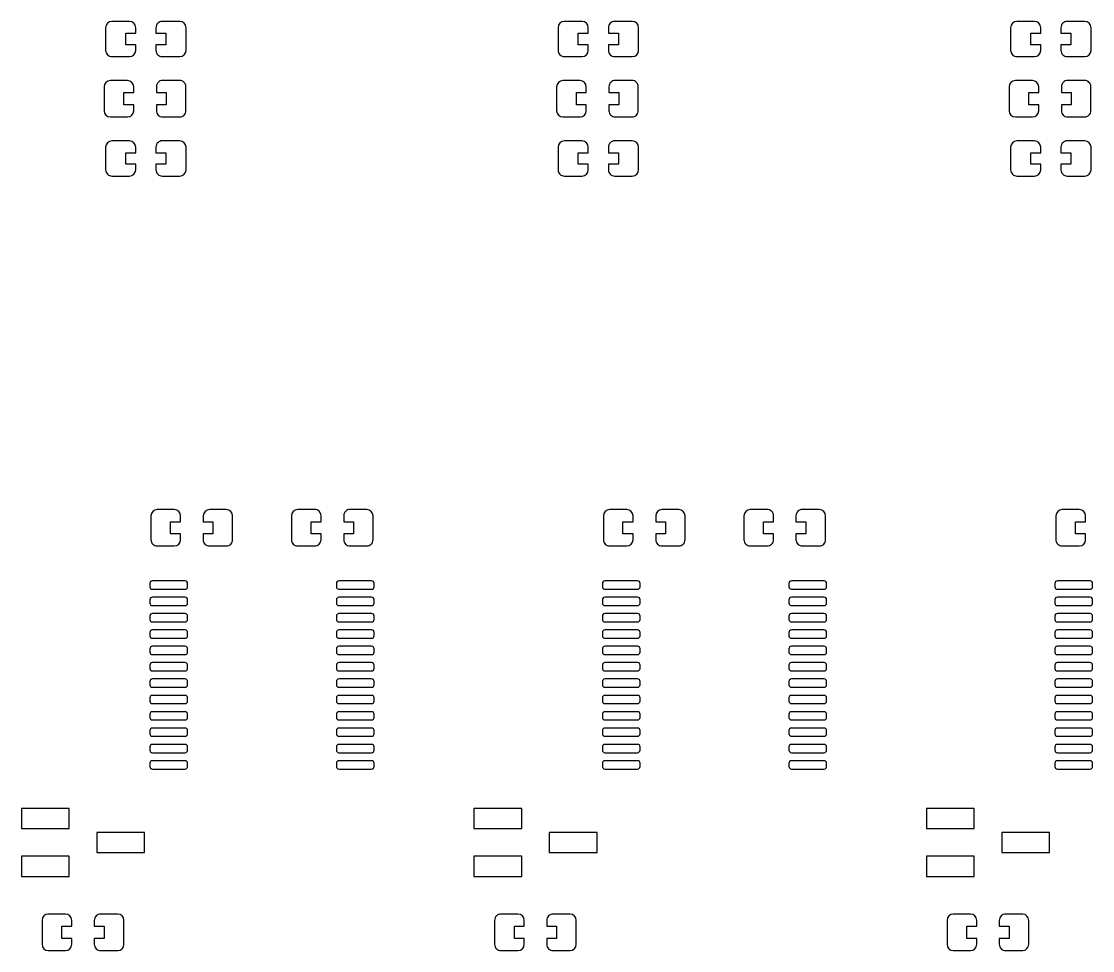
# Model space of a CAD drawing. Extents: x -150 to 150, y -100 to 100.
# Drawn here: x -42.87 to -0.26, y -38 to -1.05 of the extents above; entities that cross this region are included whole.
import ezdxf

# ---------------------------------------------------------------- set-up
doc = ezdxf.new("R2010")
doc.units = 0
doc.header["$MEASUREMENT"] = 0
doc.layers.get('0').update_dxf_attribs({"linetype": 'CONTINUOUS'})

msp = doc.modelspace()

# ---------------------------------------------------------------- linework, layer by layer
for points in [[(-38.32, -1.3, 0.411878), (-38.57, -1.05), (-38.57, -1.05), (-39.27, -1.05), (-39.27, -1.05, 0.414208), (-39.52, -1.3), (-39.52, -1.3), (-39.52, -2.2), (-39.52, -2.2, 0.416572), (-39.27, -2.45), (-39.27, -2.45), (-38.57, -2.45), (-38.57, -2.45, 0.41421), (-38.32, -2.2), (-38.32, -2.2), (-38.32, -1.98), (-38.32, -1.98), (-38.72, -1.98), (-38.72, -1.98), (-38.72, -1.52), (-38.72, -1.52), (-38.32, -1.52), (-38.32, -1.52), (-38.32, -1.3)], [(-36.32, -1.3, 0.411879), (-36.57, -1.05), (-36.57, -1.05), (-37.27, -1.05), (-37.27, -1.05, 0.416561), (-37.52, -1.3), (-37.52, -1.3), (-37.52, -1.52), (-37.52, -1.52), (-37.12, -1.52), (-37.12, -1.52), (-37.12, -1.98), (-37.12, -1.98), (-37.52, -1.98), (-37.52, -1.98), (-37.52, -2.2), (-37.52, -2.2, 0.416565), (-37.27, -2.45), (-37.27, -2.45), (-36.57, -2.45), (-36.57, -2.45, 0.411882), (-36.32, -2.2), (-36.32, -2.2), (-36.32, -1.3)], [(-20.32, -1.3, 0.411878), (-20.57, -1.05), (-20.57, -1.05), (-21.27, -1.05), (-21.27, -1.05, 0.414205), (-21.52, -1.3), (-21.52, -1.3), (-21.52, -2.2), (-21.52, -2.2, 0.416569), (-21.27, -2.45), (-21.27, -2.45), (-20.57, -2.45), (-20.57, -2.45, 0.41421), (-20.32, -2.2), (-20.32, -2.2), (-20.32, -1.98), (-20.32, -1.98), (-20.72, -1.98), (-20.72, -1.98), (-20.72, -1.52), (-20.72, -1.52), (-20.32, -1.52), (-20.32, -1.52), (-20.32, -1.3)], [(-18.32, -1.3, 0.411872), (-18.57, -1.05), (-18.57, -1.05), (-19.27, -1.05), (-19.27, -1.05, 0.416564), (-19.52, -1.3), (-19.52, -1.3), (-19.52, -1.52), (-19.52, -1.52), (-19.12, -1.52), (-19.12, -1.52), (-19.12, -1.98), (-19.12, -1.98), (-19.52, -1.98), (-19.52, -1.98), (-19.52, -2.2), (-19.52, -2.2, 0.416568), (-19.27, -2.45), (-19.27, -2.45), (-18.57, -2.45), (-18.57, -2.45, 0.411875), (-18.32, -2.2), (-18.32, -2.2), (-18.32, -1.3)], [(-2.32, -1.3, 0.411879), (-2.57, -1.05), (-2.57, -1.05), (-3.27, -1.05), (-3.27, -1.05, 0.414207), (-3.52, -1.3), (-3.52, -1.3), (-3.52, -2.2), (-3.52, -2.2, 0.416571), (-3.27, -2.45), (-3.27, -2.45), (-2.57, -2.45), (-2.57, -2.45, 0.414211), (-2.32, -2.2), (-2.32, -2.2), (-2.32, -1.98), (-2.32, -1.98), (-2.72, -1.98), (-2.72, -1.98), (-2.72, -1.52), (-2.72, -1.52), (-2.32, -1.52), (-2.32, -1.52), (-2.32, -1.3)], [(-0.32, -1.3, 0.411877), (-0.57, -1.05), (-0.57, -1.05), (-1.27, -1.05), (-1.27, -1.05, 0.41656), (-1.52, -1.3), (-1.52, -1.3), (-1.52, -1.52), (-1.52, -1.52), (-1.12, -1.52), (-1.12, -1.52), (-1.12, -1.98), (-1.12, -1.98), (-1.52, -1.98), (-1.52, -1.98), (-1.52, -2.2), (-1.52, -2.2, 0.416564), (-1.27, -2.45), (-1.27, -2.45), (-0.57, -2.45), (-0.57, -2.45, 0.411881), (-0.32, -2.2), (-0.32, -2.2), (-0.32, -1.3)], [(-38.4, -3.65, 0.41246), (-38.65, -3.4), (-38.65, -3.4), (-39.33, -3.4), (-39.33, -3.4, 0.410131), (-39.58, -3.65), (-39.58, -3.65), (-39.58, -4.6), (-39.58, -4.6, 0.410134), (-39.33, -4.85), (-39.33, -4.85), (-38.65, -4.85), (-38.65, -4.85, 0.412463), (-38.4, -4.6), (-38.4, -4.6), (-38.4, -4.37), (-38.4, -4.37), (-38.79, -4.37), (-38.79, -4.37), (-38.79, -3.88), (-38.79, -3.88), (-38.4, -3.88), (-38.4, -3.88), (-38.4, -3.65)], [(-36.33, -3.65, 0.418334), (-36.58, -3.4), (-36.58, -3.4), (-37.25, -3.4), (-37.25, -3.4, 0.415972), (-37.5, -3.65), (-37.5, -3.65), (-37.5, -3.88), (-37.5, -3.88), (-37.11, -3.88), (-37.11, -3.88), (-37.11, -4.37), (-37.11, -4.37), (-37.5, -4.37), (-37.5, -4.37), (-37.5, -4.6), (-37.5, -4.6, 0.415975), (-37.25, -4.85), (-37.25, -4.85), (-36.58, -4.85), (-36.58, -4.85, 0.418337), (-36.33, -4.6), (-36.33, -4.6), (-36.33, -3.65)], [(-20.4, -3.65, 0.412457), (-20.65, -3.4), (-20.65, -3.4), (-21.33, -3.4), (-21.33, -3.4, 0.410131), (-21.58, -3.65), (-21.58, -3.65), (-21.58, -4.6), (-21.58, -4.6, 0.410134), (-21.33, -4.85), (-21.33, -4.85), (-20.65, -4.85), (-20.65, -4.85, 0.41246), (-20.4, -4.6), (-20.4, -4.6), (-20.4, -4.37), (-20.4, -4.37), (-20.79, -4.37), (-20.79, -4.37), (-20.79, -3.88), (-20.79, -3.88), (-20.4, -3.88), (-20.4, -3.88), (-20.4, -3.65)], [(-18.33, -3.65, 0.418334), (-18.58, -3.4), (-18.58, -3.4), (-19.25, -3.4), (-19.25, -3.4, 0.415972), (-19.5, -3.65), (-19.5, -3.65), (-19.5, -3.88), (-19.5, -3.88), (-19.11, -3.88), (-19.11, -3.88), (-19.11, -4.37), (-19.11, -4.37), (-19.5, -4.37), (-19.5, -4.37), (-19.5, -4.6), (-19.5, -4.6, 0.415975), (-19.25, -4.85), (-19.25, -4.85), (-18.58, -4.85), (-18.58, -4.85, 0.418337), (-18.33, -4.6), (-18.33, -4.6), (-18.33, -3.65)], [(-2.4, -3.65, 0.412456), (-2.65, -3.4), (-2.65, -3.4), (-3.33, -3.4), (-3.33, -3.4, 0.410134), (-3.58, -3.65), (-3.58, -3.65), (-3.58, -4.6), (-3.58, -4.6, 0.410137), (-3.33, -4.85), (-3.33, -4.85), (-2.65, -4.85), (-2.65, -4.85, 0.41246), (-2.4, -4.6), (-2.4, -4.6), (-2.4, -4.37), (-2.4, -4.37), (-2.79, -4.37), (-2.79, -4.37), (-2.79, -3.88), (-2.79, -3.88), (-2.4, -3.88), (-2.4, -3.88), (-2.4, -3.65)], [(-0.33, -3.65, 0.418333), (-0.58, -3.4), (-0.58, -3.4), (-1.25, -3.4), (-1.25, -3.4, 0.415973), (-1.5, -3.65), (-1.5, -3.65), (-1.5, -3.88), (-1.5, -3.88), (-1.11, -3.88), (-1.11, -3.88), (-1.11, -4.37), (-1.11, -4.37), (-1.5, -4.37), (-1.5, -4.37), (-1.5, -4.6), (-1.5, -4.6, 0.415977), (-1.25, -4.85), (-1.25, -4.85), (-0.58, -4.85), (-0.58, -4.85, 0.418336), (-0.33, -4.6), (-0.33, -4.6), (-0.33, -3.65)], [(-38.32, -6.05, 0.411878), (-38.57, -5.8), (-38.57, -5.8), (-39.27, -5.8), (-39.27, -5.8, 0.414207), (-39.52, -6.05), (-39.52, -6.05), (-39.52, -6.95), (-39.52, -6.95, 0.416572), (-39.27, -7.2), (-39.27, -7.2), (-38.57, -7.2), (-38.57, -7.2, 0.41421), (-38.32, -6.95), (-38.32, -6.95), (-38.32, -6.73), (-38.32, -6.73), (-38.72, -6.73), (-38.72, -6.73), (-38.72, -6.27), (-38.72, -6.27), (-38.32, -6.27), (-38.32, -6.27), (-38.32, -6.05)], [(-36.32, -6.05, 0.411879), (-36.57, -5.8), (-36.57, -5.8), (-37.27, -5.8), (-37.27, -5.8, 0.416561), (-37.52, -6.05), (-37.52, -6.05), (-37.52, -6.27), (-37.52, -6.27), (-37.12, -6.27), (-37.12, -6.27), (-37.12, -6.73), (-37.12, -6.73), (-37.52, -6.73), (-37.52, -6.73), (-37.52, -6.95), (-37.52, -6.95, 0.416566), (-37.27, -7.2), (-37.27, -7.2), (-36.57, -7.2), (-36.57, -7.2, 0.411883), (-36.32, -6.95), (-36.32, -6.95), (-36.32, -6.05)], [(-20.32, -6.05, 0.411878), (-20.57, -5.8), (-20.57, -5.8), (-21.27, -5.8), (-21.27, -5.8, 0.414205), (-21.52, -6.05), (-21.52, -6.05), (-21.52, -6.95), (-21.52, -6.95, 0.416569), (-21.27, -7.2), (-21.27, -7.2), (-20.57, -7.2), (-20.57, -7.2, 0.41421), (-20.32, -6.95), (-20.32, -6.95), (-20.32, -6.73), (-20.32, -6.73), (-20.72, -6.73), (-20.72, -6.73), (-20.72, -6.27), (-20.72, -6.27), (-20.32, -6.27), (-20.32, -6.27), (-20.32, -6.05)], [(-18.32, -6.05, 0.411872), (-18.57, -5.8), (-18.57, -5.8), (-19.27, -5.8), (-19.27, -5.8, 0.416564), (-19.52, -6.05), (-19.52, -6.05), (-19.52, -6.27), (-19.52, -6.27), (-19.12, -6.27), (-19.12, -6.27), (-19.12, -6.73), (-19.12, -6.73), (-19.52, -6.73), (-19.52, -6.73), (-19.52, -6.95), (-19.52, -6.95, 0.416569), (-19.27, -7.2), (-19.27, -7.2), (-18.57, -7.2), (-18.57, -7.2, 0.411876), (-18.32, -6.95), (-18.32, -6.95), (-18.32, -6.05)], [(-2.32, -6.05, 0.411879), (-2.57, -5.8), (-2.57, -5.8), (-3.27, -5.8), (-3.27, -5.8, 0.414207), (-3.52, -6.05), (-3.52, -6.05), (-3.52, -6.95), (-3.52, -6.95, 0.416571), (-3.27, -7.2), (-3.27, -7.2), (-2.57, -7.2), (-2.57, -7.2, 0.414211), (-2.32, -6.95), (-2.32, -6.95), (-2.32, -6.73), (-2.32, -6.73), (-2.72, -6.73), (-2.72, -6.73), (-2.72, -6.27), (-2.72, -6.27), (-2.32, -6.27), (-2.32, -6.27), (-2.32, -6.05)], [(-0.32, -6.05, 0.411877), (-0.57, -5.8), (-0.57, -5.8), (-1.27, -5.8), (-1.27, -5.8, 0.41656), (-1.52, -6.05), (-1.52, -6.05), (-1.52, -6.27), (-1.52, -6.27), (-1.12, -6.27), (-1.12, -6.27), (-1.12, -6.73), (-1.12, -6.73), (-1.52, -6.73), (-1.52, -6.73), (-1.52, -6.95), (-1.52, -6.95, 0.416564), (-1.27, -7.2), (-1.27, -7.2), (-0.57, -7.2), (-0.57, -7.2, 0.411882), (-0.32, -6.95), (-0.32, -6.95), (-0.32, -6.05)], [(-36.54, -20.71, 0.40672), (-36.79, -20.46), (-36.79, -20.46), (-37.47, -20.46), (-37.47, -20.46, 0.408991), (-37.72, -20.71), (-37.72, -20.71), (-37.72, -21.66), (-37.72, -21.66, 0.415949), (-37.47, -21.91), (-37.47, -21.91), (-36.79, -21.91), (-36.79, -21.91, 0.413584), (-36.54, -21.66), (-36.54, -21.66), (-36.54, -21.43), (-36.54, -21.43), (-36.94, -21.43), (-36.94, -21.43), (-36.94, -20.95), (-36.94, -20.95), (-36.54, -20.95), (-36.54, -20.95), (-36.54, -20.71)], [(-34.47, -20.71, 0.413595), (-34.72, -20.46), (-34.72, -20.46), (-35.39, -20.46), (-35.39, -20.46, 0.41359), (-35.64, -20.71), (-35.64, -20.71), (-35.64, -20.95), (-35.64, -20.95), (-35.25, -20.95), (-35.25, -20.95), (-35.25, -21.43), (-35.25, -21.43), (-35.64, -21.43), (-35.64, -21.43), (-35.64, -21.66), (-35.64, -21.66, 0.420741), (-35.39, -21.91), (-35.39, -21.91), (-34.72, -21.91), (-34.72, -21.91, 0.420747), (-34.47, -21.66), (-34.47, -21.66), (-34.47, -20.71)], [(-30.95, -20.71, 0.41713), (-31.21, -20.46), (-31.21, -20.46), (-31.88, -20.46), (-31.88, -20.46, 0.410145), (-32.13, -20.71), (-32.13, -20.71), (-32.13, -21.66), (-32.13, -21.66, 0.417152), (-31.88, -21.91), (-31.88, -21.91), (-31.21, -21.91), (-31.21, -21.91, 0.424284), (-30.95, -21.66), (-30.95, -21.66), (-30.95, -21.43), (-30.95, -21.43), (-31.35, -21.43), (-31.35, -21.43), (-31.35, -20.95), (-31.35, -20.95), (-30.95, -20.95), (-30.95, -20.95), (-30.95, -20.71)], [(-28.88, -20.71, 0.411285), (-29.13, -20.46), (-29.13, -20.46), (-29.8, -20.46), (-29.8, -20.46, 0.415913), (-30.05, -20.71), (-30.05, -20.71), (-30.05, -20.95), (-30.05, -20.95), (-29.66, -20.95), (-29.66, -20.95), (-29.66, -21.43), (-29.66, -21.43), (-30.05, -21.43), (-30.05, -21.43), (-30.05, -21.66), (-30.05, -21.66, 0.423162), (-29.8, -21.91), (-29.8, -21.91), (-29.13, -21.91), (-29.13, -21.91, 0.41834), (-28.88, -21.66), (-28.88, -21.66), (-28.88, -20.71)], [(-18.54, -20.71, 0.406712), (-18.79, -20.46), (-18.79, -20.46), (-19.47, -20.46), (-19.47, -20.46, 0.408996), (-19.72, -20.71), (-19.72, -20.71), (-19.72, -21.66), (-19.72, -21.66, 0.415955), (-19.47, -21.91), (-19.47, -21.91), (-18.79, -21.91), (-18.79, -21.91, 0.413576), (-18.54, -21.66), (-18.54, -21.66), (-18.54, -21.43), (-18.54, -21.43), (-18.94, -21.43), (-18.94, -21.43), (-18.94, -20.95), (-18.94, -20.95), (-18.54, -20.95), (-18.54, -20.95), (-18.54, -20.71)], [(-16.47, -20.71, 0.413591), (-16.72, -20.46), (-16.72, -20.46), (-17.39, -20.46), (-17.39, -20.46, 0.413594), (-17.64, -20.71), (-17.64, -20.71), (-17.64, -20.95), (-17.64, -20.95), (-17.25, -20.95), (-17.25, -20.95), (-17.25, -21.43), (-17.25, -21.43), (-17.64, -21.43), (-17.64, -21.43), (-17.64, -21.66), (-17.64, -21.66, 0.420745), (-17.39, -21.91), (-17.39, -21.91), (-16.72, -21.91), (-16.72, -21.91, 0.420743), (-16.47, -21.66), (-16.47, -21.66), (-16.47, -20.71)], [(-12.95, -20.71, 0.417133), (-13.21, -20.46), (-13.21, -20.46), (-13.88, -20.46), (-13.88, -20.46, 0.410141), (-14.13, -20.71), (-14.13, -20.71), (-14.13, -21.66), (-14.13, -21.66, 0.417147), (-13.88, -21.91), (-13.88, -21.91), (-13.21, -21.91), (-13.21, -21.91, 0.424287), (-12.95, -21.66), (-12.95, -21.66), (-12.95, -21.43), (-12.95, -21.43), (-13.35, -21.43), (-13.35, -21.43), (-13.35, -20.95), (-13.35, -20.95), (-12.95, -20.95), (-12.95, -20.95), (-12.95, -20.71)], [(-10.88, -20.71, 0.411288), (-11.13, -20.46), (-11.13, -20.46), (-11.8, -20.46), (-11.8, -20.46, 0.415989), (-12.06, -20.71), (-12.06, -20.71), (-12.06, -20.95), (-12.06, -20.95), (-11.66, -20.95), (-11.66, -20.95), (-11.66, -21.43), (-11.66, -21.43), (-12.06, -21.43), (-12.06, -21.43), (-12.06, -21.66), (-12.06, -21.66, 0.423095), (-11.8, -21.91), (-11.8, -21.91), (-11.13, -21.91), (-11.13, -21.91, 0.418343), (-10.88, -21.66), (-10.88, -21.66), (-10.88, -20.71)], [(-0.54, -20.71, 0.406717), (-0.79, -20.46), (-0.79, -20.46), (-1.47, -20.46), (-1.47, -20.46, 0.408993), (-1.72, -20.71), (-1.72, -20.71), (-1.72, -21.66), (-1.72, -21.66, 0.415952), (-1.47, -21.91), (-1.47, -21.91), (-0.79, -21.91), (-0.79, -21.91, 0.413581), (-0.54, -21.66), (-0.54, -21.66), (-0.54, -21.43), (-0.54, -21.43), (-0.94, -21.43), (-0.94, -21.43), (-0.94, -20.95), (-0.94, -20.95), (-0.54, -20.95), (-0.54, -20.95), (-0.54, -20.71)], [(-36.26, -23.4, 0.422951), (-36.36, -23.3), (-36.36, -23.3), (-37.66, -23.3), (-37.66, -23.3, 0.429257), (-37.76, -23.4), (-37.76, -23.4), (-37.76, -23.53), (-37.76, -23.53, 0.405426), (-37.66, -23.63), (-37.66, -23.63), (-36.36, -23.63), (-36.36, -23.63, 0.399925), (-36.26, -23.53), (-36.26, -23.53), (-36.26, -23.4)], [(-28.84, -23.4, 0.438809), (-28.94, -23.3), (-28.94, -23.3), (-30.24, -23.3), (-30.24, -23.3, 0.413745), (-30.34, -23.4), (-30.34, -23.4), (-30.34, -23.53), (-30.34, -23.53, 0.391875), (-30.24, -23.63), (-30.24, -23.63), (-28.94, -23.63), (-28.94, -23.63, 0.413738), (-28.84, -23.53), (-28.84, -23.53), (-28.84, -23.4)], [(-18.26, -23.4, 0.422962), (-18.36, -23.3), (-18.36, -23.3), (-19.66, -23.3), (-19.66, -23.3, 0.429245), (-19.76, -23.4), (-19.76, -23.4), (-19.76, -23.53), (-19.76, -23.53, 0.405416), (-19.66, -23.63), (-19.66, -23.63), (-18.36, -23.63), (-18.36, -23.63, 0.399935), (-18.26, -23.53), (-18.26, -23.53), (-18.26, -23.4)], [(-10.84, -23.4, 0.438821), (-10.94, -23.3), (-10.94, -23.3), (-12.24, -23.3), (-12.24, -23.3, 0.413738), (-12.34, -23.4), (-12.34, -23.4), (-12.34, -23.53), (-12.34, -23.53, 0.391868), (-12.24, -23.63), (-12.24, -23.63), (-10.94, -23.63), (-10.94, -23.63, 0.413749), (-10.84, -23.53), (-10.84, -23.53), (-10.84, -23.4)], [(-0.26, -23.4, 0.422959), (-0.36, -23.3), (-0.36, -23.3), (-1.66, -23.3), (-1.66, -23.3, 0.429249), (-1.76, -23.4), (-1.76, -23.4), (-1.76, -23.53), (-1.76, -23.53, 0.405419), (-1.66, -23.63), (-1.66, -23.63), (-0.36, -23.63), (-0.36, -23.63, 0.399932), (-0.26, -23.53), (-0.26, -23.53), (-0.26, -23.4)], [(-36.26, -24.05, 0.422944), (-36.36, -23.95), (-36.36, -23.95), (-37.66, -23.95), (-37.66, -23.95, 0.42925), (-37.76, -24.05), (-37.76, -24.05), (-37.76, -24.18), (-37.76, -24.18, 0.405433), (-37.66, -24.28), (-37.66, -24.28), (-36.36, -24.28), (-36.36, -24.28, 0.399932), (-36.26, -24.18), (-36.26, -24.18), (-36.26, -24.05)], [(-28.84, -24.05, 0.438801), (-28.94, -23.95), (-28.94, -23.95), (-30.24, -23.95), (-30.24, -23.95, 0.413738), (-30.34, -24.05), (-30.34, -24.05), (-30.34, -24.18), (-30.34, -24.18, 0.391881), (-30.24, -24.28), (-30.24, -24.28), (-28.94, -24.28), (-28.94, -24.28, 0.413746), (-28.84, -24.18), (-28.84, -24.18), (-28.84, -24.05)], [(-18.26, -24.05, 0.422955), (-18.36, -23.95), (-18.36, -23.95), (-19.66, -23.95), (-19.66, -23.95, 0.429238), (-19.76, -24.05), (-19.76, -24.05), (-19.76, -24.18), (-19.76, -24.18, 0.405423), (-19.66, -24.28), (-19.66, -24.28), (-18.36, -24.28), (-18.36, -24.28, 0.399942), (-18.26, -24.18), (-18.26, -24.18), (-18.26, -24.05)], [(-10.84, -24.05, 0.438813), (-10.94, -23.95), (-10.94, -23.95), (-12.24, -23.95), (-12.24, -23.95, 0.413731), (-12.34, -24.05), (-12.34, -24.05), (-12.34, -24.18), (-12.34, -24.18, 0.391875), (-12.24, -24.28), (-12.24, -24.28), (-10.94, -24.28), (-10.94, -24.28, 0.413756), (-10.84, -24.18), (-10.84, -24.18), (-10.84, -24.05)], [(-0.26, -24.05, 0.422952), (-0.36, -23.95), (-0.36, -23.95), (-1.66, -23.95), (-1.66, -23.95, 0.429241), (-1.76, -24.05), (-1.76, -24.05), (-1.76, -24.18), (-1.76, -24.18, 0.405426), (-1.66, -24.28), (-1.66, -24.28), (-0.36, -24.28), (-0.36, -24.28, 0.399939), (-0.26, -24.18), (-0.26, -24.18), (-0.26, -24.05)], [(-36.26, -24.7, 0.422951), (-36.36, -24.6), (-36.36, -24.6), (-37.66, -24.6), (-37.66, -24.6, 0.429257), (-37.76, -24.7), (-37.76, -24.7), (-37.76, -24.83), (-37.76, -24.83, 0.405419), (-37.66, -24.93), (-37.66, -24.93), (-36.36, -24.93), (-36.36, -24.93, 0.399918), (-36.26, -24.83), (-36.26, -24.83), (-36.26, -24.7)], [(-28.84, -24.7, 0.438809), (-28.94, -24.6), (-28.94, -24.6), (-30.24, -24.6), (-30.24, -24.6, 0.413745), (-30.34, -24.7), (-30.34, -24.7), (-30.34, -24.83), (-30.34, -24.83, 0.391868), (-30.24, -24.93), (-30.24, -24.93), (-28.94, -24.93), (-28.94, -24.93, 0.413731), (-28.84, -24.83), (-28.84, -24.83), (-28.84, -24.7)], [(-18.26, -24.7, 0.422962), (-18.36, -24.6), (-18.36, -24.6), (-19.66, -24.6), (-19.66, -24.6, 0.429245), (-19.76, -24.7), (-19.76, -24.7), (-19.76, -24.83), (-19.76, -24.83, 0.405409), (-19.66, -24.93), (-19.66, -24.93), (-18.36, -24.93), (-18.36, -24.93, 0.399928), (-18.26, -24.83), (-18.26, -24.83), (-18.26, -24.7)], [(-10.84, -24.7, 0.438821), (-10.94, -24.6), (-10.94, -24.6), (-12.24, -24.6), (-12.24, -24.6, 0.413738), (-12.34, -24.7), (-12.34, -24.7), (-12.34, -24.83), (-12.34, -24.83, 0.391862), (-12.24, -24.93), (-12.24, -24.93), (-10.94, -24.93), (-10.94, -24.93, 0.413741), (-10.84, -24.83), (-10.84, -24.83), (-10.84, -24.7)], [(-0.26, -24.7, 0.422959), (-0.36, -24.6), (-0.36, -24.6), (-1.66, -24.6), (-1.66, -24.6, 0.429249), (-1.76, -24.7), (-1.76, -24.7), (-1.76, -24.83), (-1.76, -24.83, 0.405412), (-1.66, -24.93), (-1.66, -24.93), (-0.36, -24.93), (-0.36, -24.93, 0.399925), (-0.26, -24.83), (-0.26, -24.83), (-0.26, -24.7)], [(-36.26, -25.35, 0.422944), (-36.36, -25.25), (-36.36, -25.25), (-37.66, -25.25), (-37.66, -25.25, 0.42925), (-37.76, -25.35), (-37.76, -25.35), (-37.76, -25.48), (-37.76, -25.48, 0.405433), (-37.66, -25.58), (-37.66, -25.58), (-36.36, -25.58), (-36.36, -25.58, 0.399932), (-36.26, -25.48), (-36.26, -25.48), (-36.26, -25.35)], [(-28.84, -25.35, 0.438801), (-28.94, -25.25), (-28.94, -25.25), (-30.24, -25.25), (-30.24, -25.25, 0.413738), (-30.34, -25.35), (-30.34, -25.35), (-30.34, -25.48), (-30.34, -25.48, 0.391881), (-30.24, -25.58), (-30.24, -25.58), (-28.94, -25.58), (-28.94, -25.58, 0.413746), (-28.84, -25.48), (-28.84, -25.48), (-28.84, -25.35)], [(-18.26, -25.35, 0.422955), (-18.36, -25.25), (-18.36, -25.25), (-19.66, -25.25), (-19.66, -25.25, 0.429238), (-19.76, -25.35), (-19.76, -25.35), (-19.76, -25.48), (-19.76, -25.48, 0.405423), (-19.66, -25.58), (-19.66, -25.58), (-18.36, -25.58), (-18.36, -25.58, 0.399942), (-18.26, -25.48), (-18.26, -25.48), (-18.26, -25.35)], [(-10.84, -25.35, 0.438813), (-10.94, -25.25), (-10.94, -25.25), (-12.24, -25.25), (-12.24, -25.25, 0.413731), (-12.34, -25.35), (-12.34, -25.35), (-12.34, -25.48), (-12.34, -25.48, 0.391875), (-12.24, -25.58), (-12.24, -25.58), (-10.94, -25.58), (-10.94, -25.58, 0.413756), (-10.84, -25.48), (-10.84, -25.48), (-10.84, -25.35)], [(-0.26, -25.35, 0.422952), (-0.36, -25.25), (-0.36, -25.25), (-1.66, -25.25), (-1.66, -25.25, 0.429241), (-1.76, -25.35), (-1.76, -25.35), (-1.76, -25.48), (-1.76, -25.48, 0.405426), (-1.66, -25.58), (-1.66, -25.58), (-0.36, -25.58), (-0.36, -25.58, 0.399939), (-0.26, -25.48), (-0.26, -25.48), (-0.26, -25.35)], [(-36.26, -26, 0.422958), (-36.36, -25.9), (-36.36, -25.9), (-37.66, -25.9), (-37.66, -25.9, 0.429264), (-37.76, -26), (-37.76, -26), (-37.76, -26.13), (-37.76, -26.13, 0.405419), (-37.66, -26.23), (-37.66, -26.23), (-36.36, -26.23), (-36.36, -26.23, 0.399918), (-36.26, -26.13), (-36.26, -26.13), (-36.26, -26)], [(-28.84, -26, 0.438817), (-28.94, -25.9), (-28.94, -25.9), (-30.24, -25.9), (-30.24, -25.9, 0.413752), (-30.34, -26), (-30.34, -26), (-30.34, -26.13), (-30.34, -26.13, 0.391868), (-30.24, -26.23), (-30.24, -26.23), (-28.94, -26.23), (-28.94, -26.23, 0.413731), (-28.84, -26.13), (-28.84, -26.13), (-28.84, -26)], [(-18.26, -26, 0.42297), (-18.36, -25.9), (-18.36, -25.9), (-19.66, -25.9), (-19.66, -25.9, 0.429253), (-19.76, -26), (-19.76, -26), (-19.76, -26.13), (-19.76, -26.13, 0.405409), (-19.66, -26.23), (-19.66, -26.23), (-18.36, -26.23), (-18.36, -26.23, 0.399928), (-18.26, -26.13), (-18.26, -26.13), (-18.26, -26)], [(-10.84, -26, 0.438829), (-10.94, -25.9), (-10.94, -25.9), (-12.24, -25.9), (-12.24, -25.9, 0.413745), (-12.34, -26), (-12.34, -26), (-12.34, -26.13), (-12.34, -26.13, 0.391862), (-12.24, -26.23), (-12.24, -26.23), (-10.94, -26.23), (-10.94, -26.23, 0.413741), (-10.84, -26.13), (-10.84, -26.13), (-10.84, -26)], [(-0.26, -26, 0.422967), (-0.36, -25.9), (-0.36, -25.9), (-1.66, -25.9), (-1.66, -25.9, 0.429256), (-1.76, -26), (-1.76, -26), (-1.76, -26.13), (-1.76, -26.13, 0.405412), (-1.66, -26.23), (-1.66, -26.23), (-0.36, -26.23), (-0.36, -26.23, 0.399925), (-0.26, -26.13), (-0.26, -26.13), (-0.26, -26)], [(-36.26, -26.65, 0.422944), (-36.36, -26.55), (-36.36, -26.55), (-37.66, -26.55), (-37.66, -26.55, 0.42925), (-37.76, -26.65), (-37.76, -26.65), (-37.76, -26.78), (-37.76, -26.78, 0.405433), (-37.66, -26.88), (-37.66, -26.88), (-36.36, -26.88), (-36.36, -26.88, 0.399932), (-36.26, -26.78), (-36.26, -26.78), (-36.26, -26.65)], [(-28.84, -26.65, 0.438801), (-28.94, -26.55), (-28.94, -26.55), (-30.24, -26.55), (-30.24, -26.55, 0.413738), (-30.34, -26.65), (-30.34, -26.65), (-30.34, -26.78), (-30.34, -26.78, 0.391881), (-30.24, -26.88), (-30.24, -26.88), (-28.94, -26.88), (-28.94, -26.88, 0.413746), (-28.84, -26.78), (-28.84, -26.78), (-28.84, -26.65)], [(-18.26, -26.65, 0.422955), (-18.36, -26.55), (-18.36, -26.55), (-19.66, -26.55), (-19.66, -26.55, 0.429238), (-19.76, -26.65), (-19.76, -26.65), (-19.76, -26.78), (-19.76, -26.78, 0.405423), (-19.66, -26.88), (-19.66, -26.88), (-18.36, -26.88), (-18.36, -26.88, 0.399942), (-18.26, -26.78), (-18.26, -26.78), (-18.26, -26.65)], [(-10.84, -26.65, 0.438813), (-10.94, -26.55), (-10.94, -26.55), (-12.24, -26.55), (-12.24, -26.55, 0.413731), (-12.34, -26.65), (-12.34, -26.65), (-12.34, -26.78), (-12.34, -26.78, 0.391875), (-12.24, -26.88), (-12.24, -26.88), (-10.94, -26.88), (-10.94, -26.88, 0.413756), (-10.84, -26.78), (-10.84, -26.78), (-10.84, -26.65)], [(-0.26, -26.65, 0.422952), (-0.36, -26.55), (-0.36, -26.55), (-1.66, -26.55), (-1.66, -26.55, 0.429241), (-1.76, -26.65), (-1.76, -26.65), (-1.76, -26.78), (-1.76, -26.78, 0.405426), (-1.66, -26.88), (-1.66, -26.88), (-0.36, -26.88), (-0.36, -26.88, 0.399939), (-0.26, -26.78), (-0.26, -26.78), (-0.26, -26.65)], [(-36.26, -27.3, 0.422958), (-36.36, -27.2), (-36.36, -27.2), (-37.66, -27.2), (-37.66, -27.2, 0.429264), (-37.76, -27.3), (-37.76, -27.3), (-37.76, -27.43), (-37.76, -27.43, 0.405426), (-37.66, -27.53), (-37.66, -27.53), (-36.36, -27.53), (-36.36, -27.53, 0.399925), (-36.26, -27.43), (-36.26, -27.43), (-36.26, -27.3)], [(-28.84, -27.3, 0.438817), (-28.94, -27.2), (-28.94, -27.2), (-30.24, -27.2), (-30.24, -27.2, 0.413752), (-30.34, -27.3), (-30.34, -27.3), (-30.34, -27.43), (-30.34, -27.43, 0.391875), (-30.24, -27.53), (-30.24, -27.53), (-28.94, -27.53), (-28.94, -27.53, 0.413738), (-28.84, -27.43), (-28.84, -27.43), (-28.84, -27.3)], [(-18.26, -27.3, 0.42297), (-18.36, -27.2), (-18.36, -27.2), (-19.66, -27.2), (-19.66, -27.2, 0.429253), (-19.76, -27.3), (-19.76, -27.3), (-19.76, -27.43), (-19.76, -27.43, 0.405416), (-19.66, -27.53), (-19.66, -27.53), (-18.36, -27.53), (-18.36, -27.53, 0.399935), (-18.26, -27.43), (-18.26, -27.43), (-18.26, -27.3)], [(-10.84, -27.3, 0.438829), (-10.94, -27.2), (-10.94, -27.2), (-12.24, -27.2), (-12.24, -27.2, 0.413745), (-12.34, -27.3), (-12.34, -27.3), (-12.34, -27.43), (-12.34, -27.43, 0.391868), (-12.24, -27.53), (-12.24, -27.53), (-10.94, -27.53), (-10.94, -27.53, 0.413749), (-10.84, -27.43), (-10.84, -27.43), (-10.84, -27.3)], [(-0.26, -27.3, 0.422967), (-0.36, -27.2), (-0.36, -27.2), (-1.66, -27.2), (-1.66, -27.2, 0.429256), (-1.76, -27.3), (-1.76, -27.3), (-1.76, -27.43), (-1.76, -27.43, 0.405419), (-1.66, -27.53), (-1.66, -27.53), (-0.36, -27.53), (-0.36, -27.53, 0.399932), (-0.26, -27.43), (-0.26, -27.43), (-0.26, -27.3)], [(-36.26, -27.95, 0.422937), (-36.36, -27.85), (-36.36, -27.85), (-37.66, -27.85), (-37.66, -27.85, 0.429242), (-37.76, -27.95), (-37.76, -27.95), (-37.76, -28.08), (-37.76, -28.08, 0.405433), (-37.66, -28.18), (-37.66, -28.18), (-36.36, -28.18), (-36.36, -28.18, 0.399932), (-36.26, -28.08), (-36.26, -28.08), (-36.26, -27.95)], [(-28.84, -27.95, 0.438793), (-28.94, -27.85), (-28.94, -27.85), (-30.24, -27.85), (-30.24, -27.85, 0.413732), (-30.34, -27.95), (-30.34, -27.95), (-30.34, -28.08), (-30.34, -28.08, 0.391881), (-30.24, -28.18), (-30.24, -28.18), (-28.94, -28.18), (-28.94, -28.18, 0.413746), (-28.84, -28.08), (-28.84, -28.08), (-28.84, -27.95)], [(-18.26, -27.95, 0.422948), (-18.36, -27.85), (-18.36, -27.85), (-19.66, -27.85), (-19.66, -27.85, 0.42923), (-19.76, -27.95), (-19.76, -27.95), (-19.76, -28.08), (-19.76, -28.08, 0.405423), (-19.66, -28.18), (-19.66, -28.18), (-18.36, -28.18), (-18.36, -28.18, 0.399942), (-18.26, -28.08), (-18.26, -28.08), (-18.26, -27.95)], [(-10.84, -27.95, 0.438805), (-10.94, -27.85), (-10.94, -27.85), (-12.24, -27.85), (-12.24, -27.85, 0.413724), (-12.34, -27.95), (-12.34, -27.95), (-12.34, -28.08), (-12.34, -28.08, 0.391875), (-12.24, -28.18), (-12.24, -28.18), (-10.94, -28.18), (-10.94, -28.18, 0.413756), (-10.84, -28.08), (-10.84, -28.08), (-10.84, -27.95)], [(-0.26, -27.95, 0.422945), (-0.36, -27.85), (-0.36, -27.85), (-1.66, -27.85), (-1.66, -27.85, 0.429234), (-1.76, -27.95), (-1.76, -27.95), (-1.76, -28.08), (-1.76, -28.08, 0.405426), (-1.66, -28.18), (-1.66, -28.18), (-0.36, -28.18), (-0.36, -28.18, 0.399939), (-0.26, -28.08), (-0.26, -28.08), (-0.26, -27.95)], [(-36.26, -28.6, 0.422951), (-36.36, -28.5), (-36.36, -28.5), (-37.66, -28.5), (-37.66, -28.5, 0.429257), (-37.76, -28.6), (-37.76, -28.6), (-37.76, -28.73), (-37.76, -28.73, 0.405426), (-37.66, -28.83), (-37.66, -28.83), (-36.36, -28.83), (-36.36, -28.83, 0.399925), (-36.26, -28.73), (-36.26, -28.73), (-36.26, -28.6)], [(-28.84, -28.6, 0.438809), (-28.94, -28.5), (-28.94, -28.5), (-30.24, -28.5), (-30.24, -28.5, 0.413745), (-30.34, -28.6), (-30.34, -28.6), (-30.34, -28.73), (-30.34, -28.73, 0.391875), (-30.24, -28.83), (-30.24, -28.83), (-28.94, -28.83), (-28.94, -28.83, 0.413738), (-28.84, -28.73), (-28.84, -28.73), (-28.84, -28.6)], [(-18.26, -28.6, 0.422962), (-18.36, -28.5), (-18.36, -28.5), (-19.66, -28.5), (-19.66, -28.5, 0.429245), (-19.76, -28.6), (-19.76, -28.6), (-19.76, -28.73), (-19.76, -28.73, 0.405416), (-19.66, -28.83), (-19.66, -28.83), (-18.36, -28.83), (-18.36, -28.83, 0.399935), (-18.26, -28.73), (-18.26, -28.73), (-18.26, -28.6)], [(-10.84, -28.6, 0.438821), (-10.94, -28.5), (-10.94, -28.5), (-12.24, -28.5), (-12.24, -28.5, 0.413738), (-12.34, -28.6), (-12.34, -28.6), (-12.34, -28.73), (-12.34, -28.73, 0.391868), (-12.24, -28.83), (-12.24, -28.83), (-10.94, -28.83), (-10.94, -28.83, 0.413749), (-10.84, -28.73), (-10.84, -28.73), (-10.84, -28.6)], [(-0.26, -28.6, 0.422959), (-0.36, -28.5), (-0.36, -28.5), (-1.66, -28.5), (-1.66, -28.5, 0.429249), (-1.76, -28.6), (-1.76, -28.6), (-1.76, -28.73), (-1.76, -28.73, 0.405419), (-1.66, -28.83), (-1.66, -28.83), (-0.36, -28.83), (-0.36, -28.83, 0.399932), (-0.26, -28.73), (-0.26, -28.73), (-0.26, -28.6)], [(-36.26, -29.25, 0.422944), (-36.36, -29.15), (-36.36, -29.15), (-37.66, -29.15), (-37.66, -29.15, 0.42925), (-37.76, -29.25), (-37.76, -29.25), (-37.76, -29.38), (-37.76, -29.38, 0.405433), (-37.66, -29.48), (-37.66, -29.48), (-36.36, -29.48), (-36.36, -29.48, 0.399932), (-36.26, -29.38), (-36.26, -29.38), (-36.26, -29.25)], [(-28.84, -29.25, 0.438801), (-28.94, -29.15), (-28.94, -29.15), (-30.24, -29.15), (-30.24, -29.15, 0.413738), (-30.34, -29.25), (-30.34, -29.25), (-30.34, -29.38), (-30.34, -29.38, 0.391881), (-30.24, -29.48), (-30.24, -29.48), (-28.94, -29.48), (-28.94, -29.48, 0.413746), (-28.84, -29.38), (-28.84, -29.38), (-28.84, -29.25)], [(-18.26, -29.25, 0.422955), (-18.36, -29.15), (-18.36, -29.15), (-19.66, -29.15), (-19.66, -29.15, 0.429238), (-19.76, -29.25), (-19.76, -29.25), (-19.76, -29.38), (-19.76, -29.38, 0.405423), (-19.66, -29.48), (-19.66, -29.48), (-18.36, -29.48), (-18.36, -29.48, 0.399942), (-18.26, -29.38), (-18.26, -29.38), (-18.26, -29.25)], [(-10.84, -29.25, 0.438813), (-10.94, -29.15), (-10.94, -29.15), (-12.24, -29.15), (-12.24, -29.15, 0.413731), (-12.34, -29.25), (-12.34, -29.25), (-12.34, -29.38), (-12.34, -29.38, 0.391875), (-12.24, -29.48), (-12.24, -29.48), (-10.94, -29.48), (-10.94, -29.48, 0.413756), (-10.84, -29.38), (-10.84, -29.38), (-10.84, -29.25)], [(-0.26, -29.25, 0.422952), (-0.36, -29.15), (-0.36, -29.15), (-1.66, -29.15), (-1.66, -29.15, 0.429241), (-1.76, -29.25), (-1.76, -29.25), (-1.76, -29.38), (-1.76, -29.38, 0.405426), (-1.66, -29.48), (-1.66, -29.48), (-0.36, -29.48), (-0.36, -29.48, 0.399939), (-0.26, -29.38), (-0.26, -29.38), (-0.26, -29.25)], [(-36.26, -29.9, 0.422951), (-36.36, -29.8), (-36.36, -29.8), (-37.66, -29.8), (-37.66, -29.8, 0.429257), (-37.76, -29.9), (-37.76, -29.9), (-37.76, -30.03), (-37.76, -30.03, 0.405426), (-37.66, -30.13), (-37.66, -30.13), (-36.36, -30.13), (-36.36, -30.13, 0.399925), (-36.26, -30.03), (-36.26, -30.03), (-36.26, -29.9)], [(-28.84, -29.9, 0.438809), (-28.94, -29.8), (-28.94, -29.8), (-30.24, -29.8), (-30.24, -29.8, 0.413745), (-30.34, -29.9), (-30.34, -29.9), (-30.34, -30.03), (-30.34, -30.03, 0.391875), (-30.24, -30.13), (-30.24, -30.13), (-28.94, -30.13), (-28.94, -30.13, 0.413738), (-28.84, -30.03), (-28.84, -30.03), (-28.84, -29.9)], [(-18.26, -29.9, 0.422962), (-18.36, -29.8), (-18.36, -29.8), (-19.66, -29.8), (-19.66, -29.8, 0.429245), (-19.76, -29.9), (-19.76, -29.9), (-19.76, -30.03), (-19.76, -30.03, 0.405416), (-19.66, -30.13), (-19.66, -30.13), (-18.36, -30.13), (-18.36, -30.13, 0.399935), (-18.26, -30.03), (-18.26, -30.03), (-18.26, -29.9)], [(-10.84, -29.9, 0.438821), (-10.94, -29.8), (-10.94, -29.8), (-12.24, -29.8), (-12.24, -29.8, 0.413738), (-12.34, -29.9), (-12.34, -29.9), (-12.34, -30.03), (-12.34, -30.03, 0.391868), (-12.24, -30.13), (-12.24, -30.13), (-10.94, -30.13), (-10.94, -30.13, 0.413749), (-10.84, -30.03), (-10.84, -30.03), (-10.84, -29.9)], [(-0.26, -29.9, 0.422959), (-0.36, -29.8), (-0.36, -29.8), (-1.66, -29.8), (-1.66, -29.8, 0.429249), (-1.76, -29.9), (-1.76, -29.9), (-1.76, -30.03), (-1.76, -30.03, 0.405419), (-1.66, -30.13), (-1.66, -30.13), (-0.36, -30.13), (-0.36, -30.13, 0.399932), (-0.26, -30.03), (-0.26, -30.03), (-0.26, -29.9)], [(-36.26, -30.55, 0.422951), (-36.36, -30.45), (-36.36, -30.45), (-37.66, -30.45), (-37.66, -30.45, 0.429257), (-37.76, -30.55), (-37.76, -30.55), (-37.76, -30.68), (-37.76, -30.68, 0.405426), (-37.66, -30.78), (-37.66, -30.78), (-36.36, -30.78), (-36.36, -30.78, 0.399925), (-36.26, -30.68), (-36.26, -30.68), (-36.26, -30.55)], [(-28.84, -30.55, 0.438809), (-28.94, -30.45), (-28.94, -30.45), (-30.24, -30.45), (-30.24, -30.45, 0.413745), (-30.34, -30.55), (-30.34, -30.55), (-30.34, -30.68), (-30.34, -30.68, 0.391875), (-30.24, -30.78), (-30.24, -30.78), (-28.94, -30.78), (-28.94, -30.78, 0.413738), (-28.84, -30.68), (-28.84, -30.68), (-28.84, -30.55)], [(-18.26, -30.55, 0.422962), (-18.36, -30.45), (-18.36, -30.45), (-19.66, -30.45), (-19.66, -30.45, 0.429245), (-19.76, -30.55), (-19.76, -30.55), (-19.76, -30.68), (-19.76, -30.68, 0.405416), (-19.66, -30.78), (-19.66, -30.78), (-18.36, -30.78), (-18.36, -30.78, 0.399935), (-18.26, -30.68), (-18.26, -30.68), (-18.26, -30.55)], [(-10.84, -30.55, 0.438821), (-10.94, -30.45), (-10.94, -30.45), (-12.24, -30.45), (-12.24, -30.45, 0.413738), (-12.34, -30.55), (-12.34, -30.55), (-12.34, -30.68), (-12.34, -30.68, 0.391868), (-12.24, -30.78), (-12.24, -30.78), (-10.94, -30.78), (-10.94, -30.78, 0.413749), (-10.84, -30.68), (-10.84, -30.68), (-10.84, -30.55)], [(-0.26, -30.55, 0.422959), (-0.36, -30.45), (-0.36, -30.45), (-1.66, -30.45), (-1.66, -30.45, 0.429249), (-1.76, -30.55), (-1.76, -30.55), (-1.76, -30.68), (-1.76, -30.68, 0.405419), (-1.66, -30.78), (-1.66, -30.78), (-0.36, -30.78), (-0.36, -30.78, 0.399932), (-0.26, -30.68), (-0.26, -30.68), (-0.26, -30.55)], [(-40.87, -36.8, 0.413628), (-41.12, -36.55), (-41.12, -36.55), (-41.8, -36.55), (-41.8, -36.55, 0.408981), (-42.05, -36.8), (-42.05, -36.8), (-42.05, -37.75), (-42.05, -37.75, 0.408973), (-41.8, -38), (-41.8, -38), (-41.12, -38), (-41.12, -38, 0.413619), (-40.87, -37.75), (-40.87, -37.75), (-40.87, -37.52), (-40.87, -37.52), (-41.26, -37.52), (-41.26, -37.52), (-41.26, -37.03), (-41.26, -37.03), (-40.87, -37.03), (-40.87, -37.03), (-40.87, -36.8)], [(-38.79, -36.8, 0.407822), (-39.04, -36.55), (-39.04, -36.55), (-39.72, -36.55), (-39.72, -36.55, 0.414806), (-39.97, -36.8), (-39.97, -36.8), (-39.97, -37.03), (-39.97, -37.03), (-39.58, -37.03), (-39.58, -37.03), (-39.58, -37.52), (-39.58, -37.52), (-39.97, -37.52), (-39.97, -37.52), (-39.97, -37.75), (-39.97, -37.75, 0.414797), (-39.72, -38), (-39.72, -38), (-39.04, -38), (-39.04, -38, 0.407814), (-38.79, -37.75), (-38.79, -37.75), (-38.79, -36.8)], [(-22.87, -36.8, 0.413636), (-23.12, -36.55), (-23.12, -36.55), (-23.79, -36.55), (-23.79, -36.55, 0.420691), (-24.05, -36.8), (-24.05, -36.8), (-24.05, -37.75), (-24.05, -37.75, 0.420682), (-23.79, -38), (-23.79, -38), (-23.12, -38), (-23.12, -38, 0.413628), (-22.87, -37.75), (-22.87, -37.75), (-22.87, -37.52), (-22.87, -37.52), (-23.26, -37.52), (-23.26, -37.52), (-23.26, -37.03), (-23.26, -37.03), (-22.87, -37.03), (-22.87, -37.03), (-22.87, -36.8)], [(-20.8, -36.8, 0.407816), (-21.04, -36.55), (-21.04, -36.55), (-21.72, -36.55), (-21.72, -36.55, 0.4148), (-21.97, -36.8), (-21.97, -36.8), (-21.97, -37.03), (-21.97, -37.03), (-21.58, -37.03), (-21.58, -37.03), (-21.58, -37.52), (-21.58, -37.52), (-21.97, -37.52), (-21.97, -37.52), (-21.97, -37.75), (-21.97, -37.75, 0.414792), (-21.72, -38), (-21.72, -38), (-21.04, -38), (-21.04, -38, 0.407807), (-20.8, -37.75), (-20.8, -37.75), (-20.8, -36.8)], [(-4.87, -36.8, 0.41363), (-5.12, -36.55), (-5.12, -36.55), (-5.8, -36.55), (-5.8, -36.55, 0.40898), (-6.05, -36.8), (-6.05, -36.8), (-6.05, -37.75), (-6.05, -37.75, 0.408971), (-5.8, -38), (-5.8, -38), (-5.12, -38), (-5.12, -38, 0.413621), (-4.87, -37.75), (-4.87, -37.75), (-4.87, -37.52), (-4.87, -37.52), (-5.26, -37.52), (-5.26, -37.52), (-5.26, -37.03), (-5.26, -37.03), (-4.87, -37.03), (-4.87, -37.03), (-4.87, -36.8)], [(-2.8, -36.8, 0.407814), (-3.04, -36.55), (-3.04, -36.55), (-3.72, -36.55), (-3.72, -36.55, 0.414802), (-3.97, -36.8), (-3.97, -36.8), (-3.97, -37.03), (-3.97, -37.03), (-3.58, -37.03), (-3.58, -37.03), (-3.58, -37.52), (-3.58, -37.52), (-3.97, -37.52), (-3.97, -37.52), (-3.97, -37.75), (-3.97, -37.75, 0.414794), (-3.72, -38), (-3.72, -38), (-3.04, -38), (-3.04, -38, 0.407805), (-2.8, -37.75), (-2.8, -37.75), (-2.8, -36.8)]]:
    msp.add_lwpolyline(points, format="xyb")
for points in [[(-40.97, -32.35), (-42.87, -32.35), (-42.87, -32.35), (-42.87, -33.15), (-42.87, -33.15), (-40.97, -33.15), (-40.97, -33.15), (-40.97, -32.35)], [(-22.97, -32.35), (-24.87, -32.35), (-24.87, -32.35), (-24.87, -33.15), (-24.87, -33.15), (-22.97, -33.15), (-22.97, -33.15), (-22.97, -32.35)], [(-4.97, -32.35), (-6.87, -32.35), (-6.87, -32.35), (-6.87, -33.15), (-6.87, -33.15), (-4.97, -33.15), (-4.97, -33.15), (-4.97, -32.35)], [(-37.97, -33.3), (-39.87, -33.3), (-39.87, -33.3), (-39.87, -34.1), (-39.87, -34.1), (-37.97, -34.1), (-37.97, -34.1), (-37.97, -33.3)], [(-19.97, -33.3), (-21.87, -33.3), (-21.87, -33.3), (-21.87, -34.1), (-21.87, -34.1), (-19.97, -34.1), (-19.97, -34.1), (-19.97, -33.3)], [(-1.97, -33.3), (-3.87, -33.3), (-3.87, -33.3), (-3.87, -34.1), (-3.87, -34.1), (-1.97, -34.1), (-1.97, -34.1), (-1.97, -33.3)], [(-40.97, -34.25), (-42.87, -34.25), (-42.87, -34.25), (-42.87, -35.05), (-42.87, -35.05), (-40.97, -35.05), (-40.97, -35.05), (-40.97, -34.25)], [(-22.97, -34.25), (-24.87, -34.25), (-24.87, -34.25), (-24.87, -35.05), (-24.87, -35.05), (-22.97, -35.05), (-22.97, -35.05), (-22.97, -34.25)], [(-4.97, -34.25), (-6.87, -34.25), (-6.87, -34.25), (-6.87, -35.05), (-6.87, -35.05), (-4.97, -35.05), (-4.97, -35.05), (-4.97, -34.25)]]:
    msp.add_lwpolyline(points)

doc.saveas('drawing.dxf')
